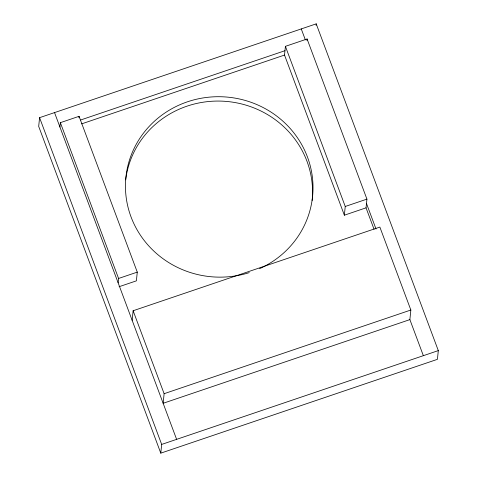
<?xml version="1.0" encoding="UTF-8"?>
<svg xmlns="http://www.w3.org/2000/svg" width="477" height="477" viewBox="0 0 477 477"><rect width="100%" height="100%" fill="white"/><g stroke="black" fill="none" stroke-linecap="round" stroke-linejoin="round"><path stroke-width="0.72" d="M39.579 117.67L38.691 126.393L160.785 453.15L437.421 359.33L438.309 350.607L316.215 23.85L39.579 117.67L161.673 444.427L160.785 453.15M59.923 127.025L60.364 122.667L79.057 116.322L137.275 272.128L136.386 280.852L119.077 286.719M78.908 117.777L79.057 116.322M118.135 282.831L118.582 278.467L60.364 122.667M132.153 320.341L133.125 310.748L379.859 227.07L410.852 310.02L409.88 319.614L423.355 355.681M133.125 310.748L164.124 393.698L163.146 403.292L409.88 319.614M366.044 207.841L344.358 215.199L284.525 55.064L285.413 46.341L307.093 38.989L366.926 199.124L366.044 207.841L374.051 229.27M306.949 40.444L307.093 38.989M316.066 25.305L316.215 23.85M344.358 215.199L345.247 206.475L285.413 46.341M80.726 119.971L284.972 50.699M81.692 123.853L284.525 55.064M118.582 278.467L137.275 272.128M345.247 206.475L366.926 199.124M164.124 393.698L410.852 310.02M161.673 444.427L438.309 350.607M301.261 28.924L305.369 39.913M366.485 203.482L376.043 229.061M54.533 112.596L176.621 439.359M125.666 179.877A93.82 90.183 5.8 0 1 228.775 101.655A93.82 90.183 5.8 0 1 312.149 200.513M249.244 272.629A93.82 90.183 5.8 0 1 126.62 172A93.82 90.183 5.8 0 1 275.414 115.118A93.82 90.183 5.8 0 1 259.542 268.694"/></g></svg>
